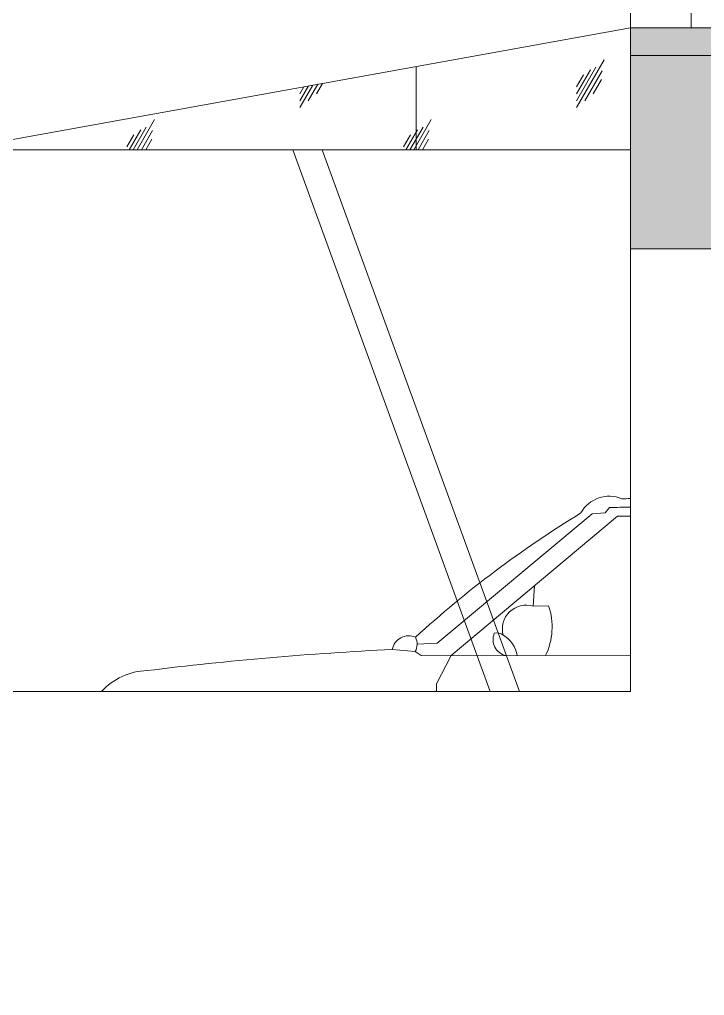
# Model space of a CAD drawing. Header units: millimetres. Extents: x -213 to 151, y -74 to 135.
# Drawn here: x -10.625 to -8.15, y 1.4 to 4.93 of the extents above; entities that cross this region are included whole.
import ezdxf

# ---------------------------------------------------------------- set-up
doc = ezdxf.new("R2010")
doc.units = ezdxf.units.MM
doc.header["$LTSCALE"] = 15
doc.layers.add('251', color=251, linetype='Continuous')

msp = doc.modelspace()

# ---------------------------------------------------------------- hatches: boundary and pattern name
at = {"linetype": 'Continuous', "lineweight": 13}
h = msp.add_hatch(dxfattribs=at)
h.set_pattern_fill('ANSI31', color=4, scale=0.8, angle=45)
h.set_pattern_definition([(90, (-400.3528, 48.34), (-2.54, 2e-16), [])])
h.paths.add_polyline_path([(-8.4174, 4.4592), (-8.4174, 4.9), (-10.8574, 4.4592)])
h = msp.add_hatch(dxfattribs=at)
h.set_pattern_fill('GLASS', color=4, scale=0.5, pattern_type=2)
h.set_pattern_definition([(60, (-400.35283, 48.365), (-0.374989, 0.2165), [0.14, -0.36]), (60, (-400.29283, 48.39), (-0.374989, 0.2165), [0.06, -0.44]), (60, (-400.35283, 48.39), (-0.374989, 0.2165), [0.1, -0.4]), (60, (-400.32283, 48.365), (-0.374989, 0.2165), [0.125, -0.375]), (60, (-400.35283, 48.34), (-0.374989, 0.2165), [0.2, -0.3]), (60, (-400.35283, 48.415), (-0.374989, 0.2165), [0.05, -0.45])])
h.paths.add_polyline_path([(-8.4174, 4.4592), (-8.4174, 4.9), (-10.8574, 4.4592)])
h = msp.add_hatch(color=256, dxfattribs=at)
h.dxf.hatch_style = 1
h.paths.add_polyline_path([(-8.4174, 4.1), (-7.8174, 4.1), (-7.8174, 4.9), (-8.4174, 4.9)])

# ---------------------------------------------------------------- linework, layer by layer
for p, q in [((-8.4174, 4.9), (-8.4174, 8.4)), ((-9.6373, 4.4592), (-8.9242, 2.5)), ((-9.5309, 4.4592), (-8.8178, 2.5))]:
    msp.add_line(p, q, dxfattribs=at)
for points in [[(-8.4174, 4.9), (-8.4174, 5.05), (-8.1974, 5.05), (-8.1974, 4.9)], [(-8.4174, 4.9), (-8.4174, 2.5)], [(1.2026, 4.9), (-8.4174, 4.9)], [(-8.4174, 4.8), (1.2026, 4.8)]]:
    msp.add_lwpolyline(points, dxfattribs=at)
at = {"color": 4, "linetype": 'Continuous', "lineweight": 13}
msp.add_lwpolyline([(-8.4174, 4.9), (-10.8574, 4.4592), (-8.4174, 4.4592)], dxfattribs=at)
at = {"linetype": 'Continuous', "lineweight": 5}
for points in [[(-8.4174, 4.9), (-8.4174, 4.9)], [(-8.4174, 4.8), (-8.4174, 4.7)]]:
    msp.add_lwpolyline(points, dxfattribs=at)
at = {"linetype": 'Continuous', "lineweight": 13}
msp.add_lwpolyline([(-8.4174, 4.1), (-7.8174, 4.1), (-7.8174, 4.9), (-8.4174, 4.9)], close=True, dxfattribs=at)
at = {"linetype": 'Continuous', "lineweight": 9}
msp.add_lwpolyline([(-10.8574, 0), (-10.8574, 2.5), (-8.4174, 2.5)], dxfattribs=at)
at = {"layer": '251', "lineweight": 5}
for points in [[(-10.3289, 2.5, -0.201204), (-10.1646, 2.575, -0.01831), (-9.2777, 2.6518, -0.484946), (-9.194, 2.6956, -0.048229), (-8.5962, 3.1452, -0.385366), (-8.4477, 3.1965, -0.000374), (-8.4174, 3.1973, -0.000374)], [(-9.1881, 2.6705), (-9.1151, 2.6746), (-8.5559, 3.1422), (-8.5084, 3.1455), (-8.4926, 3.1648, -0.001008), (-8.4174, 3.1668, -0.001008)], [(-8.764, 2.8816), (-8.7685, 2.808), (-8.7127, 2.8093, -0.196181), (-8.7239, 2.6293, -0.635483)], [(-8.8672, 2.6295, -0.467137), (-8.9092, 2.71, -0.260533), (-8.8768, 2.703, -0.595631), (-8.7685, 2.808, -1.495139)]]:
    msp.add_lwpolyline(points, format="xyb", dxfattribs=at)
for points in [[(-9.1183, 2.5), (-9.1183, 2.5267), (-9.0644, 2.6297), (-8.4636, 3.1334), (-8.4174, 3.1334)], [(-9.2777, 2.6518), (-9.1949, 2.6437), (-9.1735, 2.6298), (-8.4174, 2.6289)]]:
    msp.add_lwpolyline(points, dxfattribs=at)
for centre, radius, start, end in [((-9.2442, 2.6705), 0.0561, 331.4387, 26.5724), ((-8.9285, 2.6133), 0.1036, 8.9752, 60.0304)]:
    msp.add_arc(centre, radius, start, end, dxfattribs=at)

doc.saveas('drawing.dxf')
